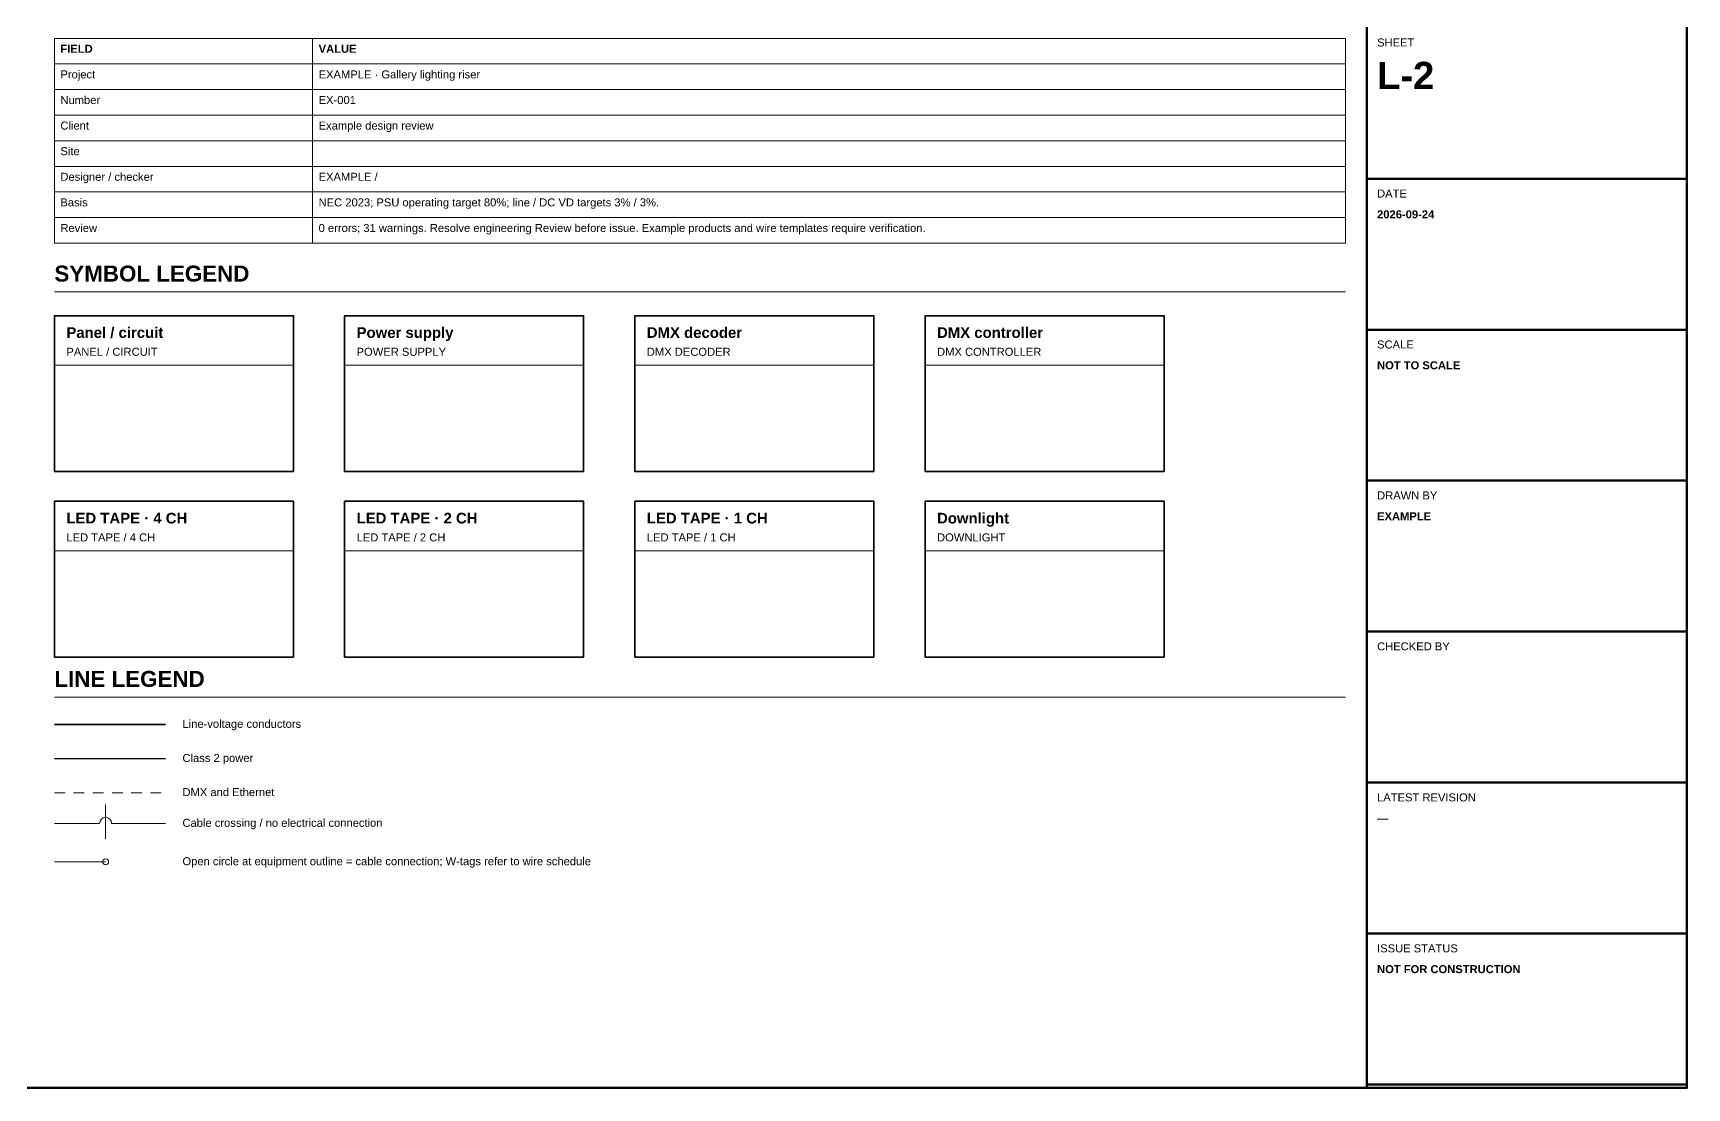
# Model space of a CAD drawing. Header units: inches. Extents: x 0.5 to 73.5, y 0.5 to 23.5.
# Drawn here: x 54.12 to 73.5, y 0.5 to 12.86 of the extents above; entities that cross this region are included whole.
import ezdxf

# ---------------------------------------------------------------- set-up
doc = ezdxf.new("R2010")
doc.units = ezdxf.units.IN
doc.header["$MEASUREMENT"] = 0
doc.linetypes.add('DASHED', pattern=[0.1875, 0.125, -0.0625])
for name, color, linetype, lineweight in [('E-ANNO-SCHD', 7, 'Continuous', 18), ('E-ANNO-TAGS', 7, 'Continuous', 18), ('E-ANNO-TEXT', 7, 'Continuous', 18), ('E-ANNO-TTLB', 7, 'Continuous', 50), ('E-LITE-CTRL-DMX', 150, 'DASHED', 18), ('E-LITE-CTRL-EQPM', 7, 'Continuous', 35), ('E-LITE-FIXT', 7, 'Continuous', 35), ('E-LITE-WIRE-CL2', 94, 'Continuous', 25), ('E-POWR-EQPM', 7, 'Continuous', 35), ('E-POWR-WIRE-LV', 30, 'Continuous', 35)]:
    doc.layers.add(name, color=color, linetype=linetype, lineweight=lineweight)
doc.styles.add('BOLD', font='arialbd.ttf')
doc.styles.add('MAIN', font='arial.ttf')

# ---------------------------------------------------------------- blocks, each defined once
blk = doc.blocks.new('panel')
at = {"layer": 'E-POWR-EQPM', "lineweight": 18}
blk.add_line((0, 1.245), (2.8, 1.245), dxfattribs=at)
at = {"layer": 'E-POWR-EQPM', "lineweight": 35}
blk.add_lwpolyline([(0, 0), (2.8, 0), (2.8, 1.825), (0, 1.825)], close=True, dxfattribs=at)
at = {"layer": 'E-ANNO-TAGS'}
for tag, p, height, style in [('TAG', (0.14, 1.565), 0.125, 'BOLD'), ('DMX_ADDR', (0.14, 0.56), 0.0938, 'MAIN'), ('VIN', (0.14, 0.38), 0.0938, 'MAIN'), ('VOUT', (1.5, 0.38), 0.0938, 'MAIN'), ('WATTS', (0.14, 0.19), 0.0938, 'MAIN'), ('LOAD_PCT', (1.5, 0.19), 0.0938, 'MAIN')]:
    blk.add_attdef(tag, p, '', height=height, dxfattribs=dict(at, style=style))
at = {"layer": 'E-ANNO-TAGS', "style": 'MAIN', "flags": 1}
for tag, p in [('MODEL', (0.14, 0.99)), ('LOCATION', (0.14, 0.56))]:
    blk.add_attdef(tag, p, '', height=0.0938, dxfattribs=at)
at = {"layer": 'E-POWR-EQPM', "style": 'MAIN'}
blk.add_text('PANEL / CIRCUIT', height=0.09375, dxfattribs=at).set_placement((0.14, 1.355))
blk = doc.blocks.new('psu')
at = {"layer": 'E-POWR-EQPM', "lineweight": 18}
blk.add_line((0, 1.245), (2.8, 1.245), dxfattribs=at)
at = {"layer": 'E-POWR-EQPM', "lineweight": 35}
blk.add_lwpolyline([(0, 0), (2.8, 0), (2.8, 1.825), (0, 1.825)], close=True, dxfattribs=at)
at = {"layer": 'E-ANNO-TAGS'}
for tag, p, height, style in [('TAG', (0.14, 1.565), 0.125, 'BOLD'), ('DMX_ADDR', (0.14, 0.56), 0.0938, 'MAIN'), ('VIN', (0.14, 0.38), 0.0938, 'MAIN'), ('VOUT', (1.5, 0.38), 0.0938, 'MAIN'), ('WATTS', (0.14, 0.19), 0.0938, 'MAIN'), ('LOAD_PCT', (1.5, 0.19), 0.0938, 'MAIN')]:
    blk.add_attdef(tag, p, '', height=height, dxfattribs=dict(at, style=style))
at = {"layer": 'E-ANNO-TAGS', "style": 'MAIN', "flags": 1}
for tag, p in [('MODEL', (0.14, 0.99)), ('LOCATION', (0.14, 0.56))]:
    blk.add_attdef(tag, p, '', height=0.0938, dxfattribs=at)
at = {"layer": 'E-POWR-EQPM', "style": 'MAIN'}
blk.add_text('POWER SUPPLY', height=0.09375, dxfattribs=at).set_placement((0.14, 1.355))
blk = doc.blocks.new('decoder')
at = {"layer": 'E-LITE-CTRL-EQPM', "lineweight": 18}
blk.add_line((0, 1.245), (2.8, 1.245), dxfattribs=at)
at = {"layer": 'E-LITE-CTRL-EQPM', "lineweight": 35}
blk.add_lwpolyline([(0, 0), (2.8, 0), (2.8, 1.825), (0, 1.825)], close=True, dxfattribs=at)
at = {"layer": 'E-ANNO-TAGS'}
for tag, p, height, style in [('TAG', (0.14, 1.565), 0.125, 'BOLD'), ('DMX_ADDR', (0.14, 0.56), 0.0938, 'MAIN'), ('VIN', (0.14, 0.38), 0.0938, 'MAIN'), ('VOUT', (1.5, 0.38), 0.0938, 'MAIN'), ('WATTS', (0.14, 0.19), 0.0938, 'MAIN'), ('LOAD_PCT', (1.5, 0.19), 0.0938, 'MAIN')]:
    blk.add_attdef(tag, p, '', height=height, dxfattribs=dict(at, style=style))
at = {"layer": 'E-ANNO-TAGS', "style": 'MAIN', "flags": 1}
for tag, p in [('MODEL', (0.14, 0.99)), ('LOCATION', (0.14, 0.56))]:
    blk.add_attdef(tag, p, '', height=0.0938, dxfattribs=at)
at = {"layer": 'E-LITE-CTRL-EQPM', "style": 'MAIN'}
blk.add_text('DMX DECODER', height=0.09375, dxfattribs=at).set_placement((0.14, 1.355))
blk = doc.blocks.new('console')
at = {"layer": 'E-LITE-CTRL-EQPM', "lineweight": 18}
blk.add_line((0, 1.245), (2.8, 1.245), dxfattribs=at)
at = {"layer": 'E-LITE-CTRL-EQPM', "lineweight": 35}
blk.add_lwpolyline([(0, 0), (2.8, 0), (2.8, 1.825), (0, 1.825)], close=True, dxfattribs=at)
at = {"layer": 'E-ANNO-TAGS'}
for tag, p, height, style in [('TAG', (0.14, 1.565), 0.125, 'BOLD'), ('DMX_ADDR', (0.14, 0.56), 0.0938, 'MAIN'), ('VIN', (0.14, 0.38), 0.0938, 'MAIN'), ('VOUT', (1.5, 0.38), 0.0938, 'MAIN'), ('WATTS', (0.14, 0.19), 0.0938, 'MAIN'), ('LOAD_PCT', (1.5, 0.19), 0.0938, 'MAIN')]:
    blk.add_attdef(tag, p, '', height=height, dxfattribs=dict(at, style=style))
at = {"layer": 'E-ANNO-TAGS', "style": 'MAIN', "flags": 1}
for tag, p in [('MODEL', (0.14, 0.99)), ('LOCATION', (0.14, 0.56))]:
    blk.add_attdef(tag, p, '', height=0.0938, dxfattribs=at)
at = {"layer": 'E-LITE-CTRL-EQPM', "style": 'MAIN'}
blk.add_text('DMX CONTROLLER', height=0.09375, dxfattribs=at).set_placement((0.14, 1.355))
blk = doc.blocks.new('led-tape-4ch')
at = {"layer": 'E-LITE-FIXT', "lineweight": 18}
blk.add_line((0, 1.245), (2.8, 1.245), dxfattribs=at)
at = {"layer": 'E-LITE-FIXT', "lineweight": 35}
blk.add_lwpolyline([(0, 0), (2.8, 0), (2.8, 1.825), (0, 1.825)], close=True, dxfattribs=at)
at = {"layer": 'E-ANNO-TAGS'}
for tag, p, height, style in [('TAG', (0.14, 1.565), 0.125, 'BOLD'), ('DMX_ADDR', (0.14, 0.56), 0.0938, 'MAIN'), ('VIN', (0.14, 0.38), 0.0938, 'MAIN'), ('VOUT', (1.5, 0.38), 0.0938, 'MAIN'), ('WATTS', (0.14, 0.19), 0.0938, 'MAIN'), ('LOAD_PCT', (1.5, 0.19), 0.0938, 'MAIN')]:
    blk.add_attdef(tag, p, '', height=height, dxfattribs=dict(at, style=style))
at = {"layer": 'E-ANNO-TAGS', "style": 'MAIN', "flags": 1}
for tag, p in [('MODEL', (0.14, 0.99)), ('LOCATION', (0.14, 0.56))]:
    blk.add_attdef(tag, p, '', height=0.0938, dxfattribs=at)
at = {"layer": 'E-LITE-FIXT', "style": 'MAIN'}
blk.add_text('LED TAPE / 4 CH', height=0.09375, dxfattribs=at).set_placement((0.14, 1.355))
blk = doc.blocks.new('led-tape-2ch')
at = {"layer": 'E-LITE-FIXT', "lineweight": 18}
blk.add_line((0, 1.245), (2.8, 1.245), dxfattribs=at)
at = {"layer": 'E-LITE-FIXT', "lineweight": 35}
blk.add_lwpolyline([(0, 0), (2.8, 0), (2.8, 1.825), (0, 1.825)], close=True, dxfattribs=at)
at = {"layer": 'E-ANNO-TAGS'}
for tag, p, height, style in [('TAG', (0.14, 1.565), 0.125, 'BOLD'), ('DMX_ADDR', (0.14, 0.56), 0.0938, 'MAIN'), ('VIN', (0.14, 0.38), 0.0938, 'MAIN'), ('VOUT', (1.5, 0.38), 0.0938, 'MAIN'), ('WATTS', (0.14, 0.19), 0.0938, 'MAIN'), ('LOAD_PCT', (1.5, 0.19), 0.0938, 'MAIN')]:
    blk.add_attdef(tag, p, '', height=height, dxfattribs=dict(at, style=style))
at = {"layer": 'E-ANNO-TAGS', "style": 'MAIN', "flags": 1}
for tag, p in [('MODEL', (0.14, 0.99)), ('LOCATION', (0.14, 0.56))]:
    blk.add_attdef(tag, p, '', height=0.0938, dxfattribs=at)
at = {"layer": 'E-LITE-FIXT', "style": 'MAIN'}
blk.add_text('LED TAPE / 2 CH', height=0.09375, dxfattribs=at).set_placement((0.14, 1.355))
blk = doc.blocks.new('led-tape-1ch')
at = {"layer": 'E-LITE-FIXT', "lineweight": 18}
blk.add_line((0, 1.245), (2.8, 1.245), dxfattribs=at)
at = {"layer": 'E-LITE-FIXT', "lineweight": 35}
blk.add_lwpolyline([(0, 0), (2.8, 0), (2.8, 1.825), (0, 1.825)], close=True, dxfattribs=at)
at = {"layer": 'E-ANNO-TAGS'}
for tag, p, height, style in [('TAG', (0.14, 1.565), 0.125, 'BOLD'), ('DMX_ADDR', (0.14, 0.56), 0.0938, 'MAIN'), ('VIN', (0.14, 0.38), 0.0938, 'MAIN'), ('VOUT', (1.5, 0.38), 0.0938, 'MAIN'), ('WATTS', (0.14, 0.19), 0.0938, 'MAIN'), ('LOAD_PCT', (1.5, 0.19), 0.0938, 'MAIN')]:
    blk.add_attdef(tag, p, '', height=height, dxfattribs=dict(at, style=style))
at = {"layer": 'E-ANNO-TAGS', "style": 'MAIN', "flags": 1}
for tag, p in [('MODEL', (0.14, 0.99)), ('LOCATION', (0.14, 0.56))]:
    blk.add_attdef(tag, p, '', height=0.0938, dxfattribs=at)
at = {"layer": 'E-LITE-FIXT', "style": 'MAIN'}
blk.add_text('LED TAPE / 1 CH', height=0.09375, dxfattribs=at).set_placement((0.14, 1.355))
blk = doc.blocks.new('downlight')
at = {"layer": 'E-LITE-FIXT', "lineweight": 18}
blk.add_line((0, 1.245), (2.8, 1.245), dxfattribs=at)
at = {"layer": 'E-LITE-FIXT', "lineweight": 35}
blk.add_lwpolyline([(0, 0), (2.8, 0), (2.8, 1.825), (0, 1.825)], close=True, dxfattribs=at)
at = {"layer": 'E-ANNO-TAGS'}
for tag, p, height, style in [('TAG', (0.14, 1.565), 0.125, 'BOLD'), ('DMX_ADDR', (0.14, 0.56), 0.0938, 'MAIN'), ('VIN', (0.14, 0.38), 0.0938, 'MAIN'), ('VOUT', (1.5, 0.38), 0.0938, 'MAIN'), ('WATTS', (0.14, 0.19), 0.0938, 'MAIN'), ('LOAD_PCT', (1.5, 0.19), 0.0938, 'MAIN')]:
    blk.add_attdef(tag, p, '', height=height, dxfattribs=dict(at, style=style))
at = {"layer": 'E-ANNO-TAGS', "style": 'MAIN', "flags": 1}
for tag, p in [('MODEL', (0.14, 0.99)), ('LOCATION', (0.14, 0.56))]:
    blk.add_attdef(tag, p, '', height=0.0938, dxfattribs=at)
at = {"layer": 'E-LITE-FIXT', "style": 'MAIN'}
blk.add_text('DOWNLIGHT', height=0.0938, dxfattribs=at).set_placement((0.14, 1.355))

msp = doc.modelspace()

# ---------------------------------------------------------------- linework, layer by layer
at = {"layer": 'E-ANNO-SCHD'}
for p, q in [((54.375, 12.8), (69.5, 12.8)), ((54.375, 12.8), (54.375, 12.5)), ((57.4, 12.8), (57.4, 12.5)), ((69.5, 12.8), (69.5, 12.5)), ((54.375, 12.5), (69.5, 12.5)), ((54.375, 12.5), (69.5, 12.5)), ((54.375, 12.5), (54.375, 12.2)), ((57.4, 12.5), (57.4, 12.2)), ((69.5, 12.5), (69.5, 12.2)), ((54.375, 12.2), (69.5, 12.2)), ((54.375, 12.2), (69.5, 12.2)), ((54.375, 12.2), (54.375, 11.9)), ((57.4, 12.2), (57.4, 11.9)), ((69.5, 12.2), (69.5, 11.9)), ((54.375, 11.9), (69.5, 11.9)), ((54.375, 11.9), (69.5, 11.9)), ((54.375, 11.9), (54.375, 11.6)), ((57.4, 11.9), (57.4, 11.6)), ((69.5, 11.9), (69.5, 11.6)), ((54.375, 11.6), (69.5, 11.6)), ((54.375, 11.6), (69.5, 11.6)), ((54.375, 11.6), (54.375, 11.3)), ((57.4, 11.6), (57.4, 11.3)), ((69.5, 11.6), (69.5, 11.3)), ((54.375, 11.3), (69.5, 11.3)), ((54.375, 11.3), (69.5, 11.3)), ((54.375, 11.3), (54.375, 11)), ((57.4, 11.3), (57.4, 11)), ((69.5, 11.3), (69.5, 11)), ((54.375, 11), (69.5, 11)), ((54.375, 11), (69.5, 11)), ((54.375, 11), (54.375, 10.7)), ((57.4, 11), (57.4, 10.7)), ((69.5, 11), (69.5, 10.7)), ((54.375, 10.7), (69.5, 10.7)), ((54.375, 10.7), (69.5, 10.7)), ((54.375, 10.7), (54.375, 10.4)), ((57.4, 10.7), (57.4, 10.4)), ((69.5, 10.7), (69.5, 10.4)), ((54.375, 10.4), (69.5, 10.4)), ((54.375, 9.83), (69.5, 9.83)), ((54.375, 5.08), (69.5, 5.08))]:
    msp.add_line(p, q, dxfattribs=at)
at = {"layer": 'E-ANNO-TEXT'}
for p, q in [((54.975, 3.42), (54.975, 3.82)), ((54.375, 3.6), (54.905, 3.6)), ((55.045, 3.6), (55.675, 3.6)), ((54.375, 3.15), (54.975, 3.15))]:
    msp.add_line(p, q, dxfattribs=at)
msp.add_circle((54.975, 3.15), 0.035, dxfattribs=at)
msp.add_arc((54.975, 3.6), 0.07, 0, 180, dxfattribs=at)
at = {"layer": 'E-ANNO-TTLB'}
for p, q in [((69.75, 11.155), (73.5, 11.155)), ((69.75, 9.386), (73.5, 9.386)), ((69.75, 7.617), (73.5, 7.617)), ((69.75, 5.848), (73.5, 5.848)), ((69.75, 4.078), (73.5, 4.078)), ((69.75, 2.309), (73.5, 2.309)), ((69.75, 0.54), (73.5, 0.54))]:
    msp.add_line(p, q, dxfattribs=at)
for points in [[(38.5, 0.5), (73.5, 0.5), (73.5, 23.5), (38.5, 23.5)], [(69.75, 0.5), (73.5, 0.5), (73.5, 23.5), (69.75, 23.5)]]:
    msp.add_lwpolyline(points, close=True, dxfattribs=at)
at = {"layer": 'E-LITE-CTRL-DMX'}
msp.add_line((54.375, 3.96), (55.675, 3.96), dxfattribs=at)
at = {"layer": 'E-LITE-WIRE-CL2'}
msp.add_line((54.375, 4.36), (55.675, 4.36), dxfattribs=at)
at = {"layer": 'E-POWR-WIRE-LV'}
msp.add_line((54.375, 4.76), (55.675, 4.76), dxfattribs=at)

# ---------------------------------------------------------------- block references
at = {"layer": 'E-LITE-CTRL-EQPM'}
for name, p, values in [('decoder', (61.175, 7.725), {'TAG': 'DMX decoder'}), ('console', (64.575, 7.725), {'TAG': 'DMX controller'})]:
    msp.add_blockref(name, p, dxfattribs=at).add_auto_attribs(values)
at = {"layer": 'E-LITE-FIXT'}
for name, p, values in [('led-tape-4ch', (54.375, 5.55), {'TAG': 'LED TAPE · 4 CH'}), ('led-tape-2ch', (57.775, 5.55), {'TAG': 'LED TAPE · 2 CH'}), ('led-tape-1ch', (61.175, 5.55), {'TAG': 'LED TAPE · 1 CH'}), ('downlight', (64.575, 5.55), {'TAG': 'Downlight'})]:
    msp.add_blockref(name, p, dxfattribs=at).add_auto_attribs(values)
at = {"layer": 'E-POWR-EQPM'}
for name, p, values in [('panel', (54.375, 7.725), {'TAG': 'Panel / circuit'}), ('psu', (57.775, 7.725), {'TAG': 'Power supply'})]:
    msp.add_blockref(name, p, dxfattribs=at).add_auto_attribs(values)

# ---------------------------------------------------------------- texts
at = {"layer": 'E-ANNO-SCHD'}
for s, height, style, p in [('FIELD', 0.0938, 'BOLD', (54.445, 12.631)), ('VALUE', 0.0938, 'BOLD', (57.47, 12.631)), ('Project', 0.0938, 'MAIN', (54.445, 12.331)), ('EXAMPLE · Gallery lighting riser', 0.09375, 'MAIN', (57.47, 12.331)), ('Number', 0.0938, 'MAIN', (54.445, 12.031)), ('EX-001', 0.0938, 'MAIN', (57.47, 12.031)), ('Client', 0.0938, 'MAIN', (54.445, 11.731)), ('Example design review', 0.09375, 'MAIN', (57.47, 11.731)), ('Site', 0.0938, 'MAIN', (54.445, 11.431)), ('Designer / checker', 0.09375, 'MAIN', (54.445, 11.131)), ('EXAMPLE / ', 0.0938, 'MAIN', (57.47, 11.131)), ('Basis', 0.0938, 'MAIN', (54.445, 10.831)), ('NEC 2023; PSU operating target 80%; line / DC VD targets 3% / 3%.', 0.09375, 'MAIN', (57.47, 10.831)), ('Review', 0.0938, 'MAIN', (54.445, 10.531)), ('0 errors; 31 warnings. Resolve engineering Review before issue. Example products and wire templates require verification.', 0.09375, 'MAIN', (57.47, 10.531)), ('SYMBOL LEGEND', 0.1875, 'BOLD', (54.375, 9.95)), ('LINE LEGEND', 0.1875, 'BOLD', (54.375, 5.2))]:
    msp.add_text(s, height=height, dxfattribs=dict(at, style=style)).set_placement(p)
at = {"layer": 'E-ANNO-TEXT', "style": 'MAIN'}
for s, p in [('Line-voltage conductors', (55.875, 4.72)), ('Class 2 power', (55.875, 4.32)), ('DMX and Ethernet', (55.875, 3.92)), ('Cable crossing / no electrical connection', (55.875, 3.56)), ('Open circle at equipment outline = cable connection; W-tags refer to wire schedule', (55.875, 3.11))]:
    msp.add_text(s, height=0.09375, dxfattribs=at).set_placement(p)
at = {"layer": 'E-ANNO-TTLB', "style": 'MAIN'}
for s, height, p in [('SHEET', 0.0938, (69.87, 12.705)), ('DATE', 0.0938, (69.87, 10.935)), ('SCALE', 0.0938, (69.87, 9.166)), ('DRAWN BY', 0.0938, (69.87, 7.397)), ('CHECKED BY', 0.0938, (69.87, 5.628)), ('LATEST REVISION', 0.09375, (69.87, 3.858)), ('ISSUE STATUS', 0.09375, (69.87, 2.089))]:
    msp.add_text(s, height=height, dxfattribs=at).set_placement(p)
at = {"layer": 'E-ANNO-TTLB', "attachment_point": 1, "line_spacing_factor": 1.45, "style": 'BOLD'}
for s, insert, char_height, width in [('L-2', (69.87, 12.525), 0.32, 0.72769), ('2026-09-24', (69.87, 10.785), 0.0938, 0.72704), ('NOT TO SCALE', (69.87, 9.016), 0.09375, 1.04442), ('EXAMPLE', (69.87, 7.247), 0.0938, 0.68871), ('—', (69.87, 3.708), 0.0938, 0.16627), ('NOT FOR CONSTRUCTION', (69.87, 1.939), 0.09375, 1.77865)]:
    msp.add_mtext(s, dxfattribs=dict(at, insert=insert, char_height=char_height, width=width))

doc.saveas('drawing.dxf')
